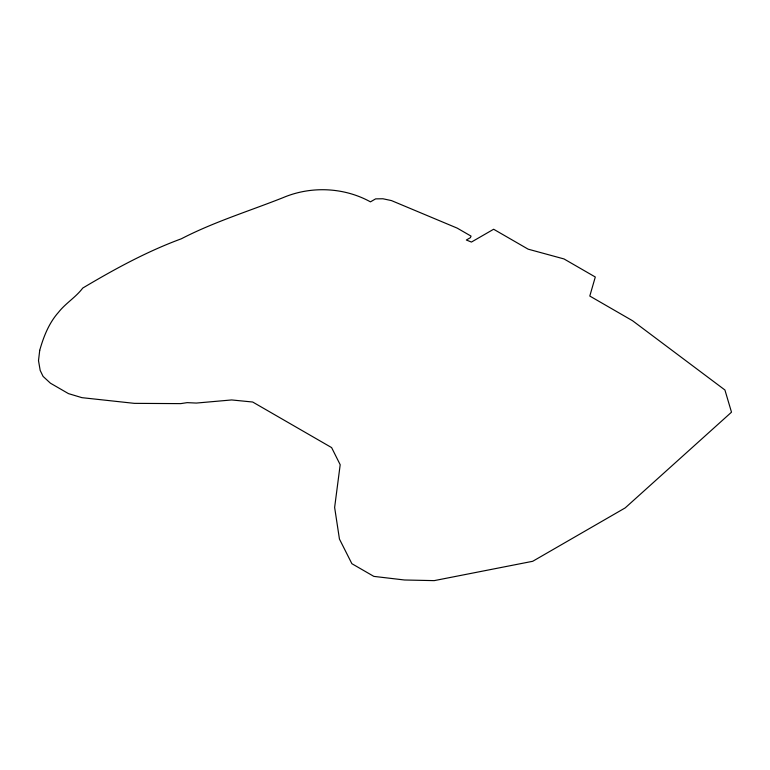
<?xml version="1.0" encoding="UTF-8"?>
<svg xmlns="http://www.w3.org/2000/svg" width="770" height="770" viewBox="0 0 770 770"><rect width="100%" height="100%" fill="white"/><g stroke="black" fill="none" stroke-linecap="round" stroke-linejoin="round"><path stroke-width="1.16" d="M39.722 350.331L38.5 360.649L40.194 370.437L43.062 376.376L50.425 383.19L68.482 393.624L81.957 397.667L134.346 403.355L180.7 403.624L187.149 402.643L196.312 403.066L231.664 399.948L252.675 402.017L331.61 447.591L340.186 464.724L334.632 507.43L339.445 539.058L351.88 563.698L373.845 576.384L404.51 579.993L434.213 580.628L532.705 561.291L625.202 507.892L731.5 412.181L724.917 389.986L632.584 320.753L589.791 296.046L595.297 277.007L563.996 258.941L528.153 249.172L493.637 229.248L471.442 242.059L466.341 240.019L470.403 237.67L471.057 236.12L457.197 228.122L391.449 200.585L382.921 198.766L375.625 198.872L370.447 201.856C343.998 187.245 310.878 185.801 283.004 197.678C249.095 211.115 213.742 221.991 181.345 238.787C146.82 251.482 114.316 269.269 82.756 288.057C75.845 297.278 65.585 303.245 58.462 312.36C48.934 323.044 43.572 336.721 39.722 350.331"/></g></svg>
